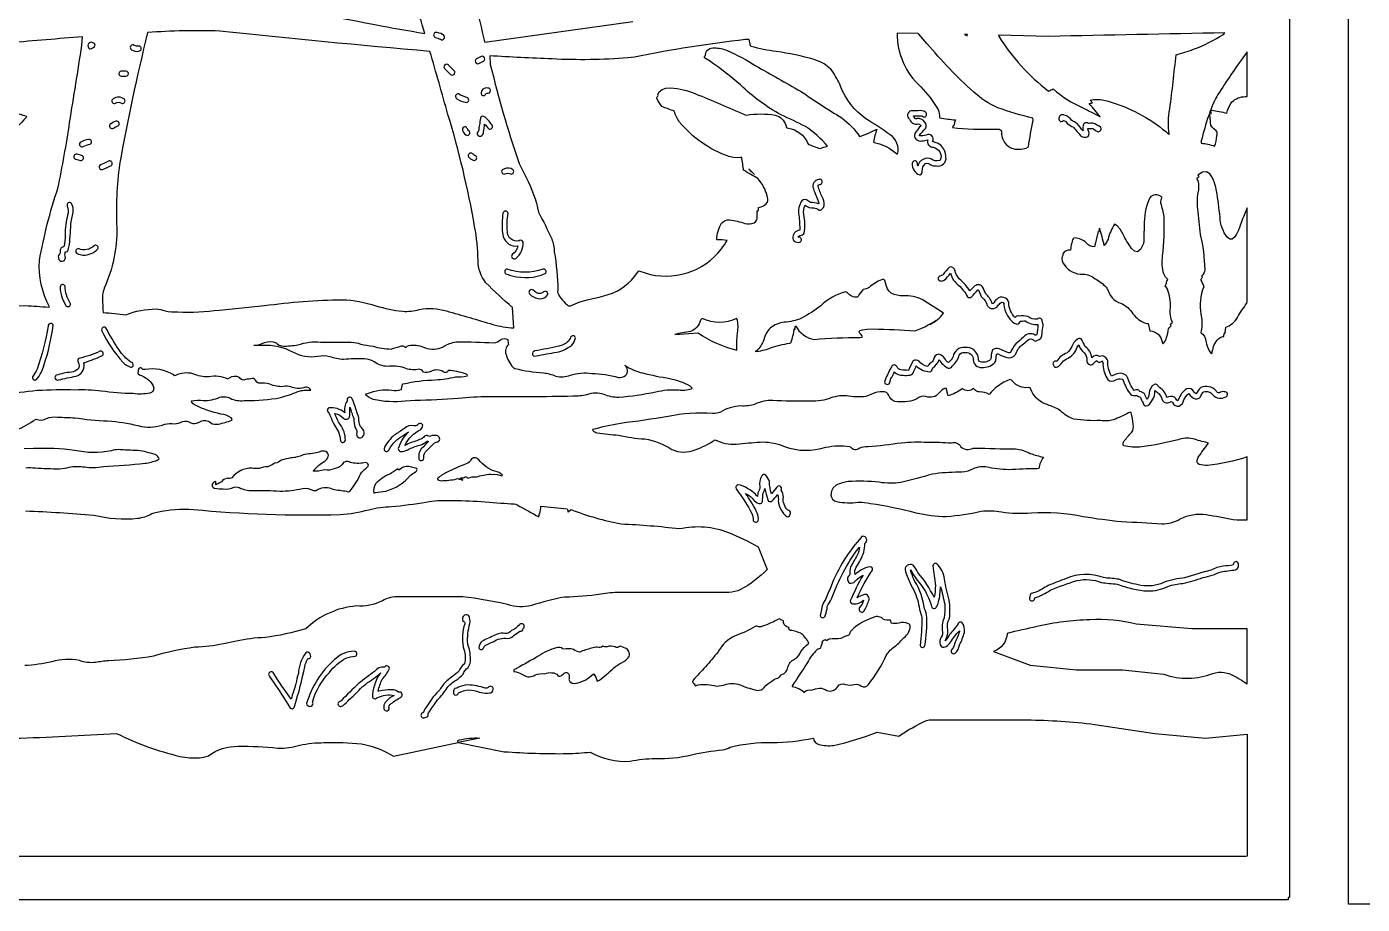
# Model space of a CAD drawing. Extents: x 1.4 to 96.1, y 1 to 80.1.
# Drawn here: x 36.22 to 52.53, y 0.97 to 11.68 of the extents above; entities that cross this region are included whole.
import ezdxf

# ---------------------------------------------------------------- set-up
doc = ezdxf.new("R2010")
doc.units = 0
doc.linetypes.add('0', pattern=[0])
doc.layers.add('1', color=7, linetype='0')

msp = doc.modelspace()

# ---------------------------------------------------------------- linework, layer by layer
at = {"layer": '1'}
for points in [[(51.639099, 39.057007), (51.639099, 1.057022), (51.62521, 1.057022), (51.62521, 1.029236), (21.62521, 1.029236), (21.62521, 39.029236), (21.639097, 39.029236), (21.639097, 39.057007)], [(52.361855, 37.973442), (72.361862, 37.973442), (72.361862, 0.973434), (52.361855, 0.973434)]]:
    msp.add_lwpolyline(points, close=True, dxfattribs=at)
for points in [[(38.276989, 13.54686, -0.138797), (38.227047, 13.306595, 0.022301), (37.947964, 12.678908, 0.000024), (37.790363, 12.02197), (37.817898, 11.998324, -0.003823), (38.636906, 11.985214, -0.026364), (40.46928, 11.709428, 0.005194), (41.079788, 11.602827, 0.001115), (40.840179, 12.424606, -0.040628), (40.446789, 13.188431, -0.042678), (40.349297, 13.543517, -0.00395), (40.036007, 15.012574, -0.018179), (39.706661, 16.091143), (39.701725, 16.125534, 0.018093), (39.65554, 16.759171, -0.083401), (39.446362, 17.090088, 0.034623), (39.323196, 16.879778, 0.044602), (38.634678, 15.137404), (38.615181, 15.057541), (38.516754, 14.611053, -0.120114), (38.263222, 13.736099, -0.030378)], [(41.363476, 10.612461, 0.001528), (41.14315, 11.383642, -0.005208), (38.576351, 11.630889, 0.026432), (37.693672, 11.613053, 0.014683), (37.352188, 10.004211, 0.046881), (37.319019, 9.234665, -0.108082), (37.166225, 8.494766, 0.114574), (37.144939, 8.320435, 0.006605), (37.150917, 8.197403, -0.000824), (37.430809, 8.168976, -0.09192), (37.798172, 8.239365, -0.069062), (37.909321, 8.21701, 0.057379), (38.062763, 8.202682, 0.038665), (38.573429, 8.226089), (39.121086, 8.28009, -0.031098), (40.071587, 8.351395, -0.07846), (40.481747, 8.276703, 0.037136), (40.81012, 8.210449, 0.084064), (41.013416, 8.232025, -0.123272), (41.343727, 8.215365, -0.007053), (41.912666, 8.049149, 0.054634), (42.16642, 8.008621), (42.150665, 8.257216, -0.013057), (41.824402, 8.558716, -0.156272), (41.730892, 8.830917, 0.044461), (41.6889, 9.245667, 0.030202)], [(41.228943, 11.549286, -0.024304), (41.284924, 11.524704, 0.954669), (41.295692, 11.588409, 0.150696), (41.208858, 11.613005, 0.695365), (41.207214, 11.554443)], [(47.212826, 11.480225), (47.114349, 11.59259), (47.104111, 11.601273), (46.847462, 11.606857, 0.211841), (47.137329, 10.951157, -0.063015), (47.348881, 10.674301, -0.123791), (47.367001, 10.575439), (47.370407, 10.570145, 0.020247), (47.562481, 10.547668, -0.001565), (47.54525, 10.506042), (47.548405, 10.506271, -0.071642), (47.522949, 10.453186, 0.039529), (48.043991, 10.435444, -0.004556), (48.098633, 10.433304), (48.122608, 10.411545), (48.12513, 10.370636, 0.428135), (48.344032, 10.189178, 0.05859), (48.424248, 10.200623), (48.451321, 10.216386, -0.01417), (48.511681, 10.543488), (48.507469, 10.567917, -0.029534), (48.078205, 10.695602, -0.089939), (47.781109, 10.888916, -0.033264)], [(47.705559, 11.572723), (47.709438, 11.588074), (47.671856, 11.588898, 0.014469)], [(50.469551, 11.408463, 0.04852), (50.835426, 11.591156), (50.851002, 11.60923, 0.000512), (48.703426, 11.566415), (48.086182, 11.57988), (48.089676, 11.569016, 0.088504), (48.696857, 10.897903, -0.008927), (48.756374, 10.9263, 0.085487), (49.115025, 10.694702, -0.018655), (49.326878, 10.583878, 0.014578), (49.19482, 10.745041, -0.024217), (49.233856, 10.755081, -0.008051), (49.208073, 10.785811, -0.134873), (49.371777, 10.787643), (49.427628, 10.775146, -0.103588), (50.130066, 10.403488), (50.165848, 10.368011), (50.170456, 10.372192, -0.075782), (50.178593, 10.683563, 0.008788), (50.254978, 11.342499, 0.031942)], [(36.055573, 10.639343, -0.033714), (36.210045, 10.592575), (36.215015, 10.579163, -0.192842), (35.601711, 10.257698, 0.032128), (35.508221, 10.240707), (35.57745, 8.251358, -0.008008), (36.200569, 8.279999, -0.013708), (36.484406, 8.26033), (36.4953, 8.263626, -0.138494), (36.374569, 8.829956, -0.038608), (36.599083, 9.710617, 0.014939), (36.742794, 10.515687, 0.001994), (36.892284, 11.457016), (36.899342, 11.560186, 0.003321), (36.012672, 11.48638), (35.993355, 11.479889), (35.994827, 11.402699, -0.112704), (35.85318, 10.67186, -0.032944)], [(36.993153, 11.413971, 0.170498), (37.022606, 11.427136, 0.895642), (37.026833, 11.48938, 0.964972), (36.986858, 11.414613), (36.98999, 11.414134)], [(37.589432, 11.385816, 1.10119), (37.573502, 11.446747, -0.175163), (37.520546, 11.46127, 0.848641), (37.498722, 11.403532, 0.191554)], [(45.141182, 9.396362, 0.006211), (45.141144, 9.435669, 0.018385), (45.155228, 9.439499, 0.0137), (45.154896, 9.476532, 0.196321), (45.265537, 9.544495, 0.152195), (45.261665, 9.618744, 0.119168), (45.148376, 9.830338, 0.010601), (44.973949, 9.931458, -0.002288), (44.951012, 10.089782), (44.937817, 10.088806), (44.899933, 10.08226), (44.851803, 10.086365), (44.795261, 10.100143, -0.134592), (44.191895, 10.519241, -0.091321), (44.127678, 10.653138, -0.002511), (43.974869, 10.709518, -0.031237), (43.913021, 10.811005, -0.086806), (43.929504, 10.846466), (43.926781, 10.851273), (43.943764, 10.888519), (43.97768, 10.918488), (44.024651, 10.934708), (44.08271, 10.938797, -0.075326), (44.386505, 10.866499, -0.003761), (44.994366, 10.609859), (45.007603, 10.606537, -0.072234), (45.360199, 10.606183, -0.254247), (45.489841, 10.48189), (45.492336, 10.468869), (45.493759, 10.455688), (45.516006, 10.446488, -0.259956), (45.759121, 10.259842), (45.767662, 10.247971, 0.02165), (45.907913, 10.197571, -0.008494), (45.997402, 10.226196, 0.076928), (45.728508, 10.465546, 0.015099), (45.432575, 10.607864, -0.063864), (44.935349, 10.973099, 0.026291), (44.557201, 11.266647), (44.496765, 11.30394), (44.495197, 11.308243, -0.086321), (44.511852, 11.344925), (44.508682, 11.346893, -0.396658), (44.616756, 11.426163, -0.108126), (44.772137, 11.392883, -0.043355), (45.123726, 11.205547, -0.002469), (45.669525, 10.896029, 0.003505), (46.171654, 10.570503, -0.088189), (46.390743, 10.34227, 0.029542), (46.600967, 10.433289, 0.036896), (46.560532, 10.275726), (46.569969, 10.270798, -0.129552), (46.80695, 10.16124), (46.840137, 10.136658), (46.854996, 10.12825, 0.309712), (46.764656, 10.365128, 0.016788), (46.46809, 10.559799, -0.150567), (46.158188, 10.957291, 0.040092), (46.05518, 11.144073, 0.140569), (45.885944, 11.264023), (45.834923, 11.283081, 0.040184), (45.372803, 11.379715, -0.029509), (45.065666, 11.443405), (45.05772, 11.450378, 0.036511), (45.040806, 11.52916), (44.995422, 11.526505, 0.022966), (43.639965, 11.312485), (43.561184, 11.302658, -0.031466), (42.634453, 11.290864, -0.007754), (41.87265, 11.329881), (41.880344, 11.224547, 0.022975), (42.224724, 10.038895, 0.040799), (42.318783, 9.844879, -0.067519), (42.469627, 9.418823, -0.014559), (42.630367, 9.09523, -0.07963), (42.661736, 8.937515, -0.039084), (42.70425, 8.467758, 0.150728), (42.704411, 8.430252, 0.09642), (42.832462, 8.278809), (42.859798, 8.277451, -0.058005), (43.095238, 8.358231), (43.208935, 8.384521), (43.26487, 8.398636, 0.166912), (43.641682, 8.6353), (43.693714, 8.704208), (43.770687, 8.679277, 0.314321), (44.702438, 8.971807, 0.055209), (44.771393, 9.076004, 0.020117), (44.650787, 9.08432), (44.645176, 9.08728, -0.11282), (44.704369, 9.284866, -0.246209), (44.800594, 9.327148, -0.064699), (44.989727, 9.281693, 0.158406), (45.103901, 9.289474, 0.272525), (45.139385, 9.362366), (45.140652, 9.379349)], [(41.739819, 11.235947), (41.796154, 11.263733, 1.000478), (41.768509, 11.319778), (41.712166, 11.291977, 1.000205)], [(51.12521, 11.376602), (51.090355, 11.332717, 0.01189), (50.765636, 10.855728, 0.038932), (50.678593, 10.670731), (50.688408, 10.666428, -0.006763), (50.875637, 10.629517, -0.052051), (50.923309, 10.748169, -0.220469), (51.078583, 10.828598), (51.101753, 10.831253), (51.12521, 10.833221)], [(37.373535, 11.142444, 1.010306), (37.374168, 11.079941), (37.429878, 11.07994, 1.01043), (37.429245, 11.142441)], [(41.436874, 11.101715, 0.435143), (41.437904, 11.147476), (41.368187, 11.216216, 0.991242), (41.322796, 11.173248), (41.395641, 11.101471, 0.37599)], [(41.796421, 10.843825, 0.34141), (41.828789, 10.870559, -0.26035), (41.852657, 10.871575, 1.039404), (41.84919, 10.935225, 0.487026), (41.766659, 10.865555, 0.325926)], [(37.303585, 10.750214, -0.332178), (37.374485, 10.749514, 1.06846), (37.396374, 10.809037, 0.348023), (37.26086, 10.791412, 0.722918)], [(41.585159, 10.760501, 0.868142), (41.593784, 10.821777, -0.073488), (41.492702, 10.864059, 0.869711), (41.472248, 10.805496, 0.10856)], [(47.129745, 9.876617, 0.309541), (47.154263, 9.921738, -0.225738), (47.195763, 10.014054, -0.29516), (47.260174, 9.997391, 0.167714), (47.328331, 9.98691, 0.537591), (47.444904, 10.093185, 0.188574), (47.382439, 10.238007), (47.342739, 10.264511, -0.060504), (47.28167, 10.284607, 0.787453), (47.204617, 10.361541, -0.092684), (47.123848, 10.353714), (47.123009, 10.359482, -0.053892), (47.195362, 10.441086, 0.36441), (47.183933, 10.522614, 0.252641), (47.091843, 10.564807, -0.570069), (47.0611, 10.574154, -0.092124), (47.050526, 10.598013, -0.000047), (47.151031, 10.59578, 1.219415), (47.194798, 10.641113, 0.207889), (47.105827, 10.65921, 0.002594), (47.018314, 10.658709, 0.645924), (47.001499, 10.556915, 0.43088), (47.107292, 10.500137, -0.222722), (47.141529, 10.473434, 0.073949), (47.064617, 10.381497, 0.598504), (47.151989, 10.290115, 0.096244), (47.221901, 10.303589, 0.479963), (47.287228, 10.212983, -0.48932), (47.376152, 10.056427), (47.364277, 10.051243, -0.240953), (47.268444, 10.068188, 0.470099), (47.101204, 9.9832, -0.066292), (47.095226, 10.025496, 0.854179), (47.034115, 10.016571, 0.330236), (47.123268, 9.874942, 0.053726)], [(49.180389, 10.425858, -0.038352), (49.179077, 10.442368, -0.056543), (49.237366, 10.441208, -0.03983), (49.293903, 10.403579, 1.049692), (49.307957, 10.475752, -0.13693), (49.284023, 10.487333, 0.194516), (49.18681, 10.504929, 0.572589), (49.122414, 10.478821, 0.169673), (49.119324, 10.412308, -0.022526), (49.049351, 10.501526, 0.033611), (48.976807, 10.541779, 0.222671), (48.889278, 10.602691, 0.552989), (48.828712, 10.579529, 0.997613), (48.87965, 10.539429, -0.238509), (48.926624, 10.50412, 0.103857), (49.002037, 10.459793, 0.025013), (49.089821, 10.35305, 0.306522), (49.180191, 10.345978, 0.354885), (49.18137, 10.420685)], [(50.755085, 10.35228, 0.029797), (50.758808, 10.395294), (50.745132, 10.413269), (50.717739, 10.437592, -0.27767), (50.674122, 10.540436, 0.057766), (50.664726, 10.621597), (50.653507, 10.602142, 0.021982), (50.563671, 10.289764), (50.560108, 10.261612, -0.078372), (50.726032, 10.224991, 0.046152)], [(50.683941, 10.621704, 0.116602), (50.676483, 10.665314), (50.663231, 10.629684, 0.061016)], [(37.278923, 10.446808, -0.067791), (37.335464, 10.474713, 0.851158), (37.307877, 10.529907, 0.107465), (37.235634, 10.490799, 0.851058)], [(41.599194, 10.357728, 0.797946), (41.612335, 10.41861, 0.024146), (41.58902, 10.455887, 0.843944), (41.544781, 10.411026, 0.267245)], [(41.765007, 10.348999, 0.314802), (41.797577, 10.398682, 0.006753), (41.810936, 10.495834, -0.057001), (41.857006, 10.44035, 0.934752), (41.898312, 10.488586, 0.083012), (41.802471, 10.590226, 0.465931), (41.760765, 10.566329, 0.009655), (41.735649, 10.4099, 0.9141)], [(36.908146, 10.221909, -0.066313), (36.995152, 10.251022, 0.807746), (36.975586, 10.308914, 0.111241), (36.870235, 10.269638, 0.797945)], [(36.833836, 10.127137, 1.090197), (36.820011, 10.066162), (36.874386, 10.052777, 0.98747), (36.887455, 10.113892)], [(41.663208, 10.133699, 1.10713), (41.624886, 10.084229, 0.211093), (41.691795, 10.053251, 0.75752), (41.692337, 10.113953, -0.062921)], [(37.143814, 9.942612, 0.031678), (37.25301, 9.990234, 1.014821), (37.209347, 10.037445, -0.00535), (37.114323, 9.996534, 0.831965)], [(42.058937, 9.886795, -0.26126), (42.126045, 9.886658, 0.766792), (42.156864, 9.93895), (42.136559, 9.952834, 0.205598), (42.026279, 9.937149, 0.749504)], [(45.052197, 9.935272), (45.045078, 9.941498), (45.038761, 9.94516, 0.006297), (45.107037, 9.879852, 0.02382)], [(45.636009, 9.116669, -0.240147), (45.693069, 9.143037, 0.255839), (45.714775, 9.16391, 0.101909), (45.708157, 9.392033, -0.154797), (45.72644, 9.5065, 0.212748), (45.829754, 9.473343, -0.170455), (45.894897, 9.445892, 0.283913), (45.925968, 9.452332), (45.94751, 9.475677), (45.956512, 9.504059, 0.147524), (45.932182, 9.606613, -0.038673), (45.884048, 9.739975, -0.466696), (45.909092, 9.760418, 1.088278), (45.892048, 9.820951, 0.49507), (45.826031, 9.709686), (45.83218, 9.686768, -0.032894), (45.893948, 9.527893), (45.890144, 9.523026, 0.039137), (45.789921, 9.539886, -0.022507), (45.741142, 9.57062, 0.402065), (45.674686, 9.542282, 0.169329), (45.645, 9.408997, -0.019877), (45.660828, 9.218811), (45.658466, 9.201402, 0.379162), (45.573444, 9.100128, 0.319113), (45.626915, 9.054504), (45.64785, 9.051557, 1.1551), (45.639671, 9.115677)], [(50.565971, 8.131607, -0.092085), (50.558788, 7.94954, -0.256653), (50.619392, 7.845215, 0.054559), (50.658695, 7.729919), (50.674767, 7.709778), (50.692135, 7.69577, -0.009446), (50.701641, 7.740189), (50.705822, 7.736969, -0.22968), (50.793438, 7.890138, -0.084502), (50.840214, 7.905075), (50.844276, 7.941681), (50.844898, 7.943176), (50.853832, 7.945038), (50.854557, 7.949127), (50.861942, 8.015731, 0.191168), (51.004478, 8.135757, -0.045225), (51.121296, 8.308426), (51.12521, 8.328644), (51.12521, 9.472778, 0.024547), (51.016037, 9.199417), (50.99255, 9.150894), (50.967754, 9.114014), (50.941265, 9.092804), (50.912697, 9.091263), (50.881672, 9.113434, -0.1637), (50.792538, 9.361618, 0.012993), (50.750183, 9.680161, 0.042043), (50.701862, 9.839767), (50.668541, 9.889923), (50.627026, 9.914993), (50.576195, 9.908997), (50.520542, 9.871124, -0.088863), (50.532394, 9.850479, 0.030136), (50.508076, 9.831131), (50.509563, 9.825516), (50.519787, 9.807251, -0.121774), (50.522175, 9.655258, 0.084029), (50.516529, 9.461502, 0.002615), (50.551083, 9.149414, -0.050448), (50.604668, 8.719119, -0.176197), (50.567924, 8.638018, -0.573033), (50.565514, 8.609741), (50.559975, 8.603333), (50.553989, 8.597336, -0.049016), (50.59309, 8.511414, 0.13876), (50.559361, 8.175876), (50.562389, 8.1537)], [(50.188263, 8.055466, -0.082739), (50.210938, 8.07309, -0.134045), (50.186974, 8.253403, 0.112767), (50.149525, 8.481232), (50.136642, 8.500504), (50.121349, 8.514511, -0.083872), (50.140705, 8.556717), (50.136707, 8.559662, -0.097527), (50.154789, 8.598389), (50.124855, 8.627274), (50.104702, 8.666992, -0.097143), (50.090733, 8.885895, 0.03579), (50.108288, 9.368088, 0.035151), (50.069443, 9.531418, -0.164913), (50.085709, 9.603546), (50.055931, 9.62024, 0.4626), (49.925575, 9.5784, 0.103376), (49.865116, 9.258575, -0.006442), (49.858795, 9.03772), (49.82188, 8.966431), (49.785156, 8.938156), (49.748669, 8.944717), (49.712448, 8.977875, -0.046974), (49.605659, 9.154587), (49.570778, 9.211823), (49.536304, 9.254471), (49.502262, 9.274368, 0.068634), (49.424782, 9.09259, -0.077795), (49.376736, 9.013687, 0.035478), (49.319077, 9.224533), (49.306988, 9.176849), (49.304993, 9.182861), (49.2584, 8.999114, -0.236553), (49.15868, 9.046967, 0.163774), (49.021313, 9.10724, 0.378497), (48.988377, 9.068741), (48.985901, 9.054626, 0.127862), (48.96814, 8.981949), (48.965046, 8.956146, 0.348528), (48.874317, 8.911835, -0.178281), (48.862274, 8.877747, 0.225159), (48.888664, 8.783432, 0.278194), (49.1208, 8.665604, -0.151884), (49.266941, 8.607727, -0.074882), (49.401791, 8.506104), (49.410595, 8.492889, 0.044085), (49.473469, 8.37677, 0.132506), (49.582054, 8.308212, -0.146193), (49.728664, 8.180695, 0.13777), (49.883133, 8.065996, 0.039732), (49.91383, 8.060974), (49.935688, 7.971222, -0.36423), (50.085705, 7.836345, -0.01077), (50.093594, 7.813461, 0.197334), (50.138535, 7.891113, 0.075916), (50.162716, 7.998093, -0.142772), (50.19685, 8.031433, -0.009693)], [(36.690483, 8.865265, -0.119658), (36.690117, 8.935592, 0.327382), (36.726192, 8.959457), (36.73489, 8.992981, 0.027873), (36.757416, 9.269577, -0.026409), (36.787052, 9.417053, 0.139021), (36.7668, 9.526016, 0.873525), (36.713223, 9.494934, -0.17948), (36.71809, 9.385559, 0.071502), (36.68858, 9.148788, -0.044173), (36.67136, 8.995589, 0.489719), (36.628986, 8.952652, -0.00463), (36.62426, 8.910628, 0.371485), (36.60537, 8.869431), (36.607471, 8.856415, 0.968304)], [(42.190998, 8.857162, 0.243215), (42.283333, 9.05336, 0.510078), (42.23143, 9.071653, -0.515062), (42.089993, 9.187698, -0.070856), (42.097195, 9.406815, 0.876953), (42.035229, 9.406708, 0.065667), (42.027912, 9.167953), (42.039181, 9.121826, 0.379951), (42.217583, 9.008362, -0.17436), (42.148098, 8.902222, 0.903107)], [(36.90575, 8.897415, 0.221618), (37.087467, 8.973083, 0.77082), (37.040627, 9.011292, -0.311287), (36.852127, 8.975327, 0.874054), (36.835403, 8.915604, 0.098472)], [(42.14695, 8.64508, 0.16988), (42.551765, 8.670974, 0.816086), (42.521126, 8.72403, -0.176), (42.087284, 8.725615, 0.889839), (42.080276, 8.663818, 0.020209)], [(46.764652, 7.361588, -0.12957), (46.78965, 7.412552, 0.01379), (46.814232, 7.470657, 0.234315), (46.920963, 7.429382, 0.022477), (47.007896, 7.430175, 0.307068), (47.052101, 7.481308, 0.028219), (47.08215, 7.546066, 0.186379), (47.24826, 7.472122, 0.357056), (47.279995, 7.513138), (47.284531, 7.518799, 0.165395), (47.360367, 7.621155, 0.13091), (47.471245, 7.516891, 0.355344), (47.519371, 7.542358, 0.17364), (47.606552, 7.677246, -0.331012), (47.670559, 7.707169), (47.687389, 7.707001, -0.444484), (47.777962, 7.619263, 0.422865), (47.88195, 7.525926, 0.218528), (48.040806, 7.584045), (48.054249, 7.606964, 0.035288), (48.057034, 7.663177), (48.065742, 7.693344), (48.072361, 7.693436), (48.08165, 7.690872, 0.071397), (48.209846, 7.641161, 0.357704), (48.305538, 7.712692, -0.139343), (48.391121, 7.812149, 0.014723), (48.460503, 7.871736, -0.333554), (48.517406, 7.852966, 0.317839), (48.554298, 7.855072, 0.387002), (48.618034, 7.939056, -0.021832), (48.632565, 8.036728, 0.139798), (48.618347, 8.088547, 0.758014), (48.560497, 8.114471, -0.205554), (48.444374, 8.146623, 0.125853), (48.33902, 8.152818, 0.401606), (48.292042, 8.133255, -0.18908), (48.212067, 8.318207, 0.58363), (48.069248, 8.360245, 0.103592), (48.022884, 8.306778, -0.604769), (48.005352, 8.315216, 0.140398), (47.931454, 8.422272, 0.014686), (47.891487, 8.510286, 0.462077), (47.786457, 8.509628, 0.046568), (47.735996, 8.459824, 0.085604), (47.606941, 8.60701, -0.122018), (47.554417, 8.713028, 0.171829), (47.516575, 8.751389), (47.501308, 8.752151), (47.487774, 8.74765, 0.064131), (47.410656, 8.659851, -0.202926), (47.36908, 8.641219, 0.798547), (47.381729, 8.581558, 0.217522), (47.424938, 8.590744, 0.051375), (47.502243, 8.674271, 0.182101), (47.601265, 8.527634, -0.084369), (47.707912, 8.386155, 0.424133), (47.755409, 8.388977, -0.00063), (47.835655, 8.470803), (47.841629, 8.471176, -0.026716), (47.876736, 8.391922), (47.884045, 8.381363, -0.148034), (47.950157, 8.283569, 0.580125), (48.077896, 8.276779, -0.019703), (48.118843, 8.319763, -0.634853), (48.151367, 8.293167, 0.21422), (48.279591, 8.065109), (48.314693, 8.054976, 0.415823), (48.349895, 8.090134, -0.018671), (48.411186, 8.092804, 0.178946), (48.566978, 8.051498), (48.569084, 8.046494, 0.002314), (48.555096, 7.926195, -0.512401), (48.533321, 7.921267, 0.389116), (48.393353, 7.895798, 0.006749), (48.299026, 7.812637, 0.066742), (48.23151, 7.707642, -0.342117), (48.208534, 7.705032, -0.04088), (48.094986, 7.752793, 0.251355), (48.013, 7.739197, 0.079007), (47.9939, 7.62916), (47.990204, 7.622046, -0.300451), (47.847042, 7.600479), (47.844891, 7.605209), (47.84285, 7.627075, 0.433601), (47.675194, 7.769529, 0.39802), (47.532379, 7.657181, -0.143969), (47.475159, 7.586656, -0.18006), (47.430973, 7.635742, 0.195068), (47.358543, 7.686799, 0.366315), (47.293995, 7.623993, -0.208251), (47.255501, 7.576889, 0.108557), (47.222012, 7.53743, -0.164343), (47.116165, 7.600173, 0.343502), (47.044434, 7.604523, 0.017707), (46.988308, 7.490128, -0.003221), (46.893398, 7.4944, -0.239678), (46.847408, 7.531952), (46.84119, 7.539108, 0.523261), (46.787151, 7.543671, 0.055076), (46.731659, 7.437073, 0.115126), (46.696194, 7.346695, 0.908212), (46.760811, 7.348557), (46.762917, 7.355026)], [(36.745216, 8.278824, 0.276204), (36.749844, 8.310577, -0.127786), (36.686764, 8.518111, 0.795673), (36.626476, 8.509613, 0.144355), (36.701244, 8.274339, 0.414398)], [(47.226582, 8.043564, 0.007829), (47.325806, 8.100677, -0.017802), (47.253162, 8.051529, 0.105319), (47.416164, 8.187561, -0.007179), (47.161449, 8.349213, 0.144005), (46.922089, 8.398514, -0.124768), (46.777912, 8.432465, -0.126473), (46.732105, 8.486511), (46.713924, 8.530319), (46.700191, 8.587082), (46.68042, 8.601273), (46.658569, 8.59639, 0.07596), (46.50563, 8.502441, -0.096223), (46.435848, 8.476257), (46.428757, 8.472382, 0.018916), (46.367203, 8.388519), (46.360474, 8.384628, -0.277148), (46.24218, 8.43602, 0.068431), (46.218945, 8.449249, 0.116578), (45.915947, 8.279279, -0.03952), (45.680004, 8.126144, -0.08118), (45.470608, 8.077499, 0.11899), (45.301407, 8.009171, 0.127005), (45.219204, 7.861923, -0.129783), (45.129318, 7.727637, -0.036809), (45.114315, 7.720886, 0.078039), (45.29599, 7.762085, -0.030468), (45.53677, 7.823868), (45.553204, 7.830887, 0.043889), (45.59304, 7.99646), (45.597839, 7.986435), (45.598343, 7.986725, 0.019141), (45.60659, 8.034958), (45.608662, 8.034698, 0.231588), (45.837101, 7.867111, -0.025743), (46.392864, 7.89122), (46.419014, 7.893921), (46.427547, 7.900543, 0.067125), (46.388264, 7.949081), (46.385792, 7.962448), (46.396526, 7.974609), (46.425625, 7.984711), (46.478218, 7.991898), (46.559448, 7.9953, -0.011935), (47.066952, 7.973709, 0.048939)], [(42.482639, 8.363845, 0.252943), (42.582245, 8.415131, 0.863958), (42.522675, 8.43962, -0.365516), (42.422375, 8.45076), (42.404785, 8.466934, 0.948233), (42.359234, 8.424255, 0.201924)], [(36.34005, 7.379562, 0.119936), (36.430771, 7.55957, 0.046119), (36.54187, 8.037186, 0.923525), (36.479267, 8.031006, -0.046759), (36.346352, 7.505966, -0.037362), (36.289063, 7.410202, 0.728401)], [(37.518379, 7.547287, 0.472054), (37.491276, 7.591751, -0.105621), (37.346512, 7.74025, -0.024366), (37.185287, 8.009824, 0.799563), (37.135849, 7.974106, 0.073152), (37.392471, 7.588318, 0.084661), (37.486042, 7.527085, 0.327528)], [(44.900681, 7.938324, 0.053761), (44.901211, 8.106277), (44.887356, 8.12477, -0.229944), (44.468845, 8.121155), (44.446007, 8.101852, -0.244097), (44.325325, 7.962387, 0.01871), (44.131958, 7.928055), (44.416851, 7.946716, 0.091391), (44.891239, 7.737442, -0.06047)], [(43.521454, 7.55246, 0.092912), (43.738945, 7.458344, 0.025102), (44.074467, 7.391281, -0.073079), (44.316525, 7.302246), (44.34745, 7.272995), (44.331573, 7.262282, -0.136552), (44.181469, 7.246735, 0.085271), (43.900204, 7.222015, -0.030032), (43.449654, 7.159882, -0.097842), (43.26894, 7.194778, 0.168131), (43.05825, 7.193222, -0.06981), (42.889019, 7.173431, -0.007236), (41.857693, 7.166977, 0.022667), (41.489193, 7.147264, -0.016466), (40.960999, 7.121017), (40.83992, 7.113266, -0.081609), (40.451569, 7.134706, -0.106755), (40.354183, 7.193146), (40.364429, 7.202087), (40.380833, 7.206894, -0.141766), (40.67907, 7.247086, 0.088026), (40.79052, 7.254547), (40.797375, 7.260559), (40.808094, 7.319443), (40.814228, 7.325653, -0.044848), (41.212124, 7.374161, 0.037738), (41.454353, 7.408966, 0.044605), (41.59565, 7.422775), (41.602081, 7.429596), (41.593296, 7.439133), (41.57803, 7.447769, 0.050905), (41.365314, 7.489761, -0.614751), (41.304977, 7.473711, 0.263961), (41.152203, 7.47641, -0.13166), (41.065624, 7.466675, 0.385844), (40.990524, 7.499985, -0.142164), (40.829277, 7.520064, 0.10899), (40.622002, 7.538712, -0.158682), (40.463261, 7.594284, 0.127309), (40.343285, 7.628769, 0.03817), (40.08638, 7.62326, -0.084996), (39.922268, 7.656495, 0.11115), (39.773792, 7.658035, -0.174194), (39.468204, 7.712784, 0.132909), (39.103031, 7.793865, 0.018395), (38.993935, 7.79216, 0.076518), (39.124115, 7.83046, -0.180027), (39.263657, 7.825912, 0.194675), (39.348877, 7.784027, 0.02074), (39.529823, 7.800385, -0.10937), (39.808071, 7.834885, 0.008754), (40.182659, 7.833176, -0.068392), (40.296692, 7.811661, 0.033137), (40.447701, 7.784409, 0.062692), (40.667488, 7.749344, -0.005349), (40.797386, 7.787766, -0.194751), (40.848984, 7.770463, -0.222611), (40.929234, 7.799438, -0.108325), (41.10812, 7.75702, 0.225024), (41.327221, 7.794037, -0.084191), (41.482288, 7.839767, -0.013462), (41.922855, 7.825546, 0.158984), (42.007912, 7.866259, -0.263101), (42.092793, 7.866455, 0.045977), (42.103649, 7.805556, 0.326583), (42.072899, 7.684752, 0.111466), (42.157825, 7.525366, 0.068733), (42.179516, 7.513809, 0.048255), (42.52943, 7.460342, -0.06056), (42.679897, 7.420777, 0.160895), (42.858288, 7.431488, -0.112233), (43.119461, 7.453476, -0.057191), (43.444717, 7.404293, 0.188232), (43.533188, 7.426346, 0.438875)], [(42.438789, 7.66597, -0.021366), (42.694061, 7.710748, 0.108834), (42.874084, 7.798004, 0.144033), (42.921227, 7.885605, 0.771216), (42.861351, 7.893967, -0.221558), (42.759308, 7.798477), (42.717957, 7.783386, -0.013663), (42.424072, 7.727707), (42.413445, 7.722015, 1.031926)], [(50.294785, 7.054703, 0.252602), (50.350418, 7.128906, -0.157086), (50.412781, 7.206177, 0.172208), (50.490498, 7.140761, 0.368547), (50.563698, 7.188217, -0.025365), (50.58942, 7.227479, -0.348207), (50.703922, 7.189835, 0.37005), (50.864681, 7.168688, 0.916339), (50.843964, 7.228378, 0.235934), (50.785397, 7.213623, -0.304612), (50.743217, 7.242065, 0.309914), (50.559177, 7.2827, 0.085392), (50.499271, 7.203186, -0.105054), (50.456127, 7.251846, 0.404041), (50.366745, 7.251114, 0.14963), (50.276527, 7.115982, -0.008691), (50.237423, 7.162032, 0.256423), (50.141884, 7.156845, 0.203742), (50.052605, 7.279297, -0.054529), (50.026108, 7.313156, 0.300411), (49.991302, 7.317001), (49.963505, 7.30014, 0.185234), (49.923496, 7.183823, -0.136262), (49.900627, 7.138443, -0.063163), (49.87394, 7.197388, 0.194127), (49.812099, 7.233367, 0.434224), (49.745369, 7.243912), (49.73735, 7.24968, -0.078505), (49.663872, 7.402938, 0.365055), (49.538101, 7.447327, 0.057264), (49.46661, 7.42038, -0.128651), (49.421028, 7.606567, 0.460307), (49.320129, 7.660797, 0.40939), (49.230923, 7.644958), (49.224854, 7.641663, 0.234416), (49.147217, 7.777817), (49.141006, 7.785965, 0.072069), (49.094765, 7.873093, 0.377951), (49.047649, 7.867828, 0.159694), (48.983612, 7.780136, -0.07971), (48.923569, 7.702225, 0.165494), (48.797974, 7.602554), (48.794197, 7.601241, 0.715311), (48.756752, 7.551666, 0.518547), (48.808979, 7.534149, 0.153945), (48.858444, 7.580765), (48.867847, 7.591268, -0.139922), (48.936779, 7.637594, 0.176587), (49.049194, 7.772068, -0.003443), (49.066067, 7.800293, 0.160899), (49.13356, 7.704437, -0.202344), (49.164371, 7.615433), (49.167427, 7.59787, 0.708575), (49.253136, 7.58078, -0.034643), (49.285805, 7.608521, 0.580687), (49.349792, 7.604858, -0.246725), (49.362263, 7.555023, 0.134249), (49.420593, 7.377913, 0.388915), (49.517796, 7.375015, -0.195022), (49.598938, 7.384155), (49.605549, 7.377518), (49.611172, 7.368195, 0.101963), (49.700233, 7.19838, 0.261633), (49.771042, 7.184799, 0.074177), (49.820835, 7.164291, 0.067255), (49.852383, 7.093506, 0.436406), (49.88628, 7.055801), (49.910652, 7.062758, 0.24047), (49.995274, 7.233331, -0.028017), (49.999737, 7.244034, 0.07368), (50.050465, 7.204163, -0.071348), (50.089298, 7.123107, 0.437381), (50.192368, 7.109543, -0.385056), (50.210346, 7.097977, 0.337545)], [(36.606647, 7.37404, -0.013363), (36.821743, 7.417817, 0.367206), (36.918419, 7.563176), (36.915916, 7.574219), (36.924862, 7.585953, 0.032476), (37.143784, 7.671616, 0.813043), (37.111908, 7.723877, -0.057502), (36.859859, 7.63666, 0.465944), (36.845982, 7.589355, -0.258531), (36.846363, 7.504532, -0.146191), (36.763783, 7.468613, 0.047499), (36.579334, 7.430403, 0.955014)], [(51.120495, 5.664917), (51.12521, 5.667572), (51.12521, 6.43306, -0.053339), (50.639076, 6.329558, -0.065214), (50.536068, 6.342773, -0.389573), (50.515297, 6.404083), (50.526474, 6.428908, -0.016933), (50.651287, 6.600341), (50.640896, 6.606964, -0.020201), (50.45813, 6.655518, 0.1464), (50.279312, 6.641449, -0.024662), (49.838734, 6.555223, -0.076521), (49.611816, 6.569107, -0.292357), (49.621326, 6.628357, -0.019039), (49.715229, 6.735367, 0.208787), (49.732208, 6.827835, 0.034158), (49.707287, 6.973129), (49.701717, 6.981506), (49.674767, 6.970535, -0.026894), (49.490974, 6.88652, -0.103899), (49.333401, 6.877014, -0.04679), (49.00761, 6.895523, -0.10595), (48.847454, 6.992661, 0.101007), (48.706371, 7.061935), (48.680122, 7.071824, -0.24668), (48.474686, 7.277527), (48.448841, 7.279757, -0.255744), (48.261875, 7.353241), (48.245216, 7.371017), (48.225212, 7.379181, 0.123657), (47.970734, 7.195436, 0.160757), (47.856468, 7.226624, -0.203345), (47.789963, 7.260162), (47.77964, 7.268127, -0.417008), (47.64645, 7.268539, -0.084353), (47.472084, 7.177048), (47.447826, 7.271163, 0.206325), (47.381622, 7.234985), (47.362255, 7.214676, -0.349039), (47.200665, 7.171616, 0.224919), (47.088432, 7.142044), (47.071552, 7.132936, -0.12439), (46.821674, 7.111099, -0.244039), (46.747749, 7.184982, 0.313367), (46.67247, 7.228683, 0.124923), (46.548607, 7.203659, 0.015296), (46.465527, 7.17157, -0.077582), (46.229122, 7.178434, 0.125295), (46.013519, 7.142807, -0.089263), (45.762756, 7.114029, -0.025697), (45.330544, 7.122742, 0.115395), (45.11573, 7.077652, -0.098985), (44.94183, 7.055679, 0.12648), (44.690296, 6.981171, -0.129783), (44.593315, 6.963684, 0.07266), (44.053513, 6.925857, -0.006564), (43.46994, 6.842072, 0.023578), (43.128101, 6.766907), (43.131306, 6.755249, 0.167997), (43.185871, 6.729279, 0.019467), (43.446922, 6.69899, 0.038776), (43.767376, 6.652817, -0.104865), (44.09845, 6.526047, 0.222533), (44.38142, 6.521637, 0.0683), (44.625526, 6.642685, 0.141234), (44.883461, 6.59079), (44.925011, 6.592743, -0.018204), (45.212543, 6.616776, -0.094291), (45.473454, 6.559554, 0.16542), (45.977547, 6.551544, -0.095455), (46.267841, 6.559357), (46.281956, 6.55333, 0.417967), (46.386791, 6.541276, -0.134801), (46.49435, 6.559448, 0.013083), (46.901493, 6.60704, -0.042356), (47.219009, 6.612762, -0.027275), (47.513847, 6.603929, -0.389128), (47.626152, 6.557755, 0.306661), (47.775539, 6.538864), (47.795937, 6.541977, 0.004995), (48.293884, 6.530914, -0.087203), (48.473888, 6.477219, 0.050975), (48.63496, 6.432053, 0.121075), (48.580555, 6.29216), (48.553265, 6.289032, 0.011071), (48.21423, 6.277649, -0.058491), (47.932743, 6.312729, 0.157487), (47.748272, 6.274307, -0.111672), (47.601387, 6.246674, 0.036274), (47.278667, 6.222779, -0.009423), (46.895142, 6.121658, -0.082012), (46.630577, 6.124237, 0.040872), (46.250885, 6.131973, 0.085202), (46.104656, 6.088287), (46.067455, 6.0569), (46.045345, 6.015564), (46.040382, 5.971634, 0.341759), (46.111115, 5.887726, 0.080579), (46.374847, 5.880966, -0.051948), (46.521496, 5.866516, -0.029638), (47.078625, 5.751556, 0.048265), (47.449459, 5.706161, 0.03497), (47.87495, 5.769745, -0.092606), (48.122429, 5.761597, 0.059225), (48.488525, 5.752335, -0.066789), (49.122612, 5.705947, 0.014735), (49.592728, 5.6447, -0.009093), (50.0793, 5.615463, 0.131663), (50.307148, 5.676164, -0.162064), (50.623684, 5.728959, -0.006601), (50.954193, 5.67157, 0.039271)], [(40.025349, 6.862015, -0.025015), (39.981033, 6.964645, -0.16291), (40.091606, 6.901073, 0.43843), (40.161873, 6.917404, 0.018581), (40.166187, 7.042023, 0.021609), (40.211594, 6.903793, 0.071301), (40.230434, 6.789993, -0.249752), (40.246342, 6.7117, 0.829485), (40.330048, 6.693589, 0.330608), (40.323174, 6.771511, 0.082131), (40.290695, 6.810242, -0.099293), (40.273941, 6.910461, 0.014355), (40.198032, 7.132355), (40.188133, 7.150207, 0.852313), (40.132282, 7.12204), (40.130928, 7.114746, 0.204327), (40.103397, 6.972093, 0.207062), (39.907307, 7.032594, 0.563664), (39.901527, 6.978256, -0.09578), (39.93478, 6.908676, 0.045683), (40.025837, 6.738495, -0.10424), (40.049782, 6.629868, 0.79029), (40.110012, 6.638229, 0.163415), (40.046368, 6.828247)], [(41.040543, 6.387955, 0.473039), (41.066792, 6.431412, -0.213831), (41.101089, 6.509247, 0.003099), (41.19965, 6.603973, -0.123155), (41.243565, 6.6192, 0.698339), (41.22718, 6.693358, 0.182892), (41.151894, 6.685883, -0.251382), (41.108398, 6.695234, 0.334135), (41.068169, 6.675049), (41.04929, 6.659729, -0.053032), (40.912872, 6.609467, 0.011631), (40.838161, 6.573654, -0.175788), (41.030376, 6.768311, 0.225592), (41.055378, 6.819199, 0.663631), (40.993767, 6.823929, -0.317328), (40.94717, 6.814424, 0.22993), (40.830563, 6.781448, -0.031308), (40.70525, 6.69812, 0.086714), (40.588356, 6.551849), (40.583416, 6.53566, 0.95674), (40.644287, 6.52179, -0.155197), (40.81171, 6.691467, 0.01786), (40.879856, 6.739334, 0.122498), (40.755398, 6.534302, 0.49308), (40.806526, 6.501603, 0.135647), (40.890709, 6.530609, -0.046858), (41.034275, 6.582169, 0.079614), (41.108189, 6.625687, 0.051794), (41.125282, 6.622849), (41.124313, 6.620453, -0.006347), (41.036739, 6.530883, 0.218096), (41.009037, 6.404495, 0.313519)], [(38.61964, 6.04245, 0.149673), (38.752991, 6.065369, -0.222756), (38.833065, 6.049088, 0.112627), (38.99371, 6.023666, -0.021443), (39.309658, 6.01683, 0.060875), (39.584919, 6.049119, -0.145314), (39.722134, 6.023956, 0.22623), (39.779129, 6.038543, -0.235407), (39.958584, 6.038925, 0.018015), (40.123833, 6.017152, 0.484911), (40.167221, 6.018005, 0.068727), (40.295696, 6.224911, -0.114706), (40.364933, 6.29643, 0.022227), (40.39053, 6.322495), (40.394482, 6.337891, 0.381163), (40.340591, 6.361145, -0.089895), (40.168472, 6.36438, 0.468694), (40.071613, 6.341537, -0.16139), (39.97142, 6.287004, -0.154859), (39.858303, 6.277084, 0.025147), (39.780201, 6.258484, 0.079402), (39.728687, 6.260468), (39.730648, 6.25882, -0.046558), (39.715561, 6.263489, -0.074591), (39.857971, 6.383331), (39.871498, 6.394974), (39.883873, 6.407854, 0.779568), (39.836231, 6.503296, 0.121401), (39.775043, 6.48625, 0.00236), (39.59457, 6.459213, -0.095984), (39.444756, 6.420715, 0.029088), (39.32943, 6.39389, -0.148036), (39.250057, 6.358307, -0.052261), (39.163883, 6.314377, 0.08315), (39.058041, 6.291504, -0.064914), (38.967083, 6.296677, 0.235829), (38.724064, 6.178208, -0.177516), (38.665825, 6.172806, 0.164617), (38.595936, 6.130478, -0.149054), (38.536648, 6.102844), (38.53331, 6.087234, -0.187452), (38.528557, 6.135178, 0.391387), (38.48185, 6.07933, 0.268176), (38.515175, 6.050186, 0.042211)], [(41.532356, 6.181671, 0.380251), (41.571873, 6.190689, -0.318121), (41.595272, 6.185379), (41.606159, 6.175399, -0.110116), (41.716759, 6.191833), (41.730606, 6.193528, -0.109066), (41.907421, 6.220383, -0.134314), (42.020462, 6.200989), (42.031067, 6.211455, 0.167609), (41.937317, 6.257568, -0.147396), (41.739746, 6.39711), (41.724304, 6.409683, 0.502101), (41.636784, 6.387131, -0.188984), (41.564243, 6.342124, 0.001416), (41.353119, 6.248383, 0.038521), (41.237873, 6.173996), (41.234573, 6.168106), (41.236359, 6.161682, 0.250028), (41.301968, 6.144547, 0.053212), (41.492435, 6.169968, 0.031557), (41.546532, 6.147812, 0.23944), (41.508911, 6.170563), (41.533394, 6.170563)], [(40.79393, 6.295563), (40.7728, 6.274734, -0.282624), (40.751678, 6.286163, 0.033692), (40.65176, 6.223526, 0.112248), (40.479961, 6.104309, 0.219508), (40.459087, 5.990875), (40.47628, 5.998413, -0.025413), (40.60479, 6.016724, 0.155499), (40.900818, 6.204773, -0.085812), (40.968266, 6.249619, 0.158554), (40.987598, 6.278442), (40.98138, 6.292007, 0.076904), (40.851086, 6.3172, 0.108482)], [(44.998863, 5.986984, -0.119006), (45.106224, 5.897552, 0.200565), (45.180702, 5.86412, 0.330661), (45.205074, 5.89618, -0.00331), (45.210293, 5.981461, 0.074905), (45.234463, 6.048889, 0.009088), (45.268719, 5.906174, 0.48682), (45.322063, 5.899155, 0.081784), (45.386395, 5.970428), (45.390423, 5.972366, -0.10601), (45.396996, 5.895828, 0.202995), (45.500774, 5.704696, 0.387822), (45.538704, 5.723038), (45.5462, 5.744401, 0.519898), (45.513172, 5.783417, -0.234085), (45.459217, 5.941879, 0.144385), (45.43362, 6.026672), (45.433479, 6.032012, 0.959647), (45.377552, 6.064316, -0.021849), (45.31432, 5.981567, -0.069279), (45.288815, 6.132156, 0.090179), (45.242271, 6.215027, 0.430713), (45.196304, 6.201019, 0.180882), (45.171108, 6.072021, -0.167676), (45.15221, 6.004944, 0.089079), (45.144665, 5.948502, 0.109363), (45.02338, 6.045258, 0.123105), (44.903557, 6.093114, 0.505179), (44.881294, 6.043518, -0.039767), (45.075935, 5.741211, -0.098651), (45.092033, 5.658768, 0.697437), (45.150658, 5.657562), (45.154217, 5.680649), (45.147366, 5.725891), (45.129124, 5.77536, 0.035673)], [(45.995827, 4.608917, -0.016843), (46.048347, 4.700867, -0.074059), (46.37566, 5.317276), (46.389713, 5.332367, -0.128119), (46.360668, 5.236221, -0.007546), (46.280945, 5.091125, 0.122124), (46.271461, 4.995056), (46.264454, 4.986786, 0.518176), (46.270187, 4.893325, 0.26385), (46.333809, 4.914078, -0.059781), (46.43219, 4.991791, 0.025017), (46.276466, 4.677078, 0.481138), (46.317841, 4.640289, 0.201462), (46.439217, 4.685089, -0.134236), (46.389984, 4.597352, 0.624714), (46.427013, 4.538013, 0.253983), (46.4478, 4.560944, 0.081661), (46.505238, 4.690842, 0.20191), (46.487659, 4.747483, 0.268299), (46.436375, 4.749283, 0.093737), (46.360352, 4.711884, -0.055568), (46.548717, 5.051392, 0.514046), (46.517799, 5.091919, 0.141742), (46.413994, 5.053711, 0.061864), (46.334465, 4.99884, -0.185509), (46.349777, 5.088867, 0.052085), (46.441898, 5.269608, 0.05536), (46.454239, 5.377029, 0.780108), (46.428566, 5.465887, 0.085769), (46.419544, 5.460129, 0.094553), (46.041946, 4.857621, -0.008842), (45.972343, 4.69153, 0.10738), (45.930424, 4.600082), (45.923843, 4.569613, -0.009143), (45.908173, 4.495743, 0.838091), (45.971573, 4.499359, 0.061421)], [(47.558628, 4.0383, 0.146627), (47.611664, 4.13797, 0.041472), (47.671379, 4.291397, 0.212318), (47.64135, 4.409485, 0.451502), (47.59549, 4.399231, -0.025381), (47.485985, 4.260651, -0.047403), (47.434395, 4.189026, 0.196835), (47.463211, 4.346664, -0.158364), (47.484909, 4.454483), (47.487663, 4.465988, 0.064008), (47.484875, 4.685791, -0.043496), (47.428669, 4.944733, 0.146457), (47.33149, 5.13167, 0.572623), (47.286346, 5.10216, 0.001027), (47.315338, 4.86467, -0.06802), (47.29977, 4.720596, 0.06675), (47.102791, 5.022278, 0.076656), (47.043968, 5.110658, 0.739193), (46.950165, 5.036407, 0.058757), (47.052078, 4.808548, -0.081881), (47.120739, 4.571365, -0.040021), (47.150661, 4.467468, -0.027756), (47.128815, 4.132813, 0.758556), (47.188904, 4.129349, 0.045119), (47.211952, 4.478363, 0.076006), (47.183384, 4.577988, 0.103595), (47.065487, 4.91452, -0.044826), (47.010395, 5.056641), (47.014297, 5.052109, 0.061606), (47.12991, 4.885498, -0.05492), (47.245815, 4.686752), (47.262508, 4.630142), (47.266491, 4.608415, 0.705553), (47.329765, 4.603836, 0.135944), (47.354198, 4.664139, 0.058276), (47.378277, 4.848465, -0.020912), (47.429737, 4.63504, -0.039336), (47.42382, 4.46814, 0.170077), (47.404541, 4.295929, -0.157348), (47.376835, 4.216721, 0.292489), (47.39016, 4.116882, 0.289718), (47.447456, 4.121215, 0.157741), (47.498894, 4.171387, -0.039181), (47.608429, 4.310806), (47.609097, 4.302719, -0.04008), (47.550667, 4.153198, -0.151644), (47.512646, 4.07901, 0.827124)], [(48.528671, 4.711487), (48.529003, 4.712845, 0.071639), (48.718563, 4.805923, -0.027927), (49.045731, 4.924377, -0.146479), (49.343636, 4.902466, 0.027158), (49.534679, 4.881073), (49.548092, 4.877655, 0.082072), (49.907104, 4.797104, 0.107445), (50.155098, 4.851227, -0.084013), (50.337807, 4.889221, 0.031823), (50.583759, 4.960342, 0.051217), (50.804474, 5.032645, 0.000665), (50.981709, 5.05504, 0.497281), (51.006462, 5.148917, 0.697125), (50.954941, 5.114334, -0.041086), (50.830902, 5.101486, 0.072105), (50.680405, 5.051651, 0.01365), (50.35939, 4.956696), (50.334778, 4.951996, 0.088082), (50.068748, 4.886247, -0.1521), (49.790752, 4.87291, -0.046409), (49.558189, 4.939636, 0.029239), (49.388573, 4.956497), (49.367371, 4.960954, 0.18761), (48.912601, 4.949327, 0.008725), (48.693935, 4.863678, -0.024664), (48.543056, 4.781982, 0.005739), (48.486618, 4.767075, 0.20832), (48.472378, 4.744461), (48.465141, 4.714828, 1.169559)], [(41.07391, 3.250107), (41.0951, 3.255142, 0.351994), (41.121525, 3.295944), (41.126961, 3.308928, -0.004588), (41.235844, 3.469376, 0.065702), (41.354721, 3.616531, -0.100074), (41.463951, 3.709473, 0.046474), (41.54702, 3.781387, -0.118564), (41.609043, 3.864182, 0.209518), (41.6371, 3.964233, 0.086996), (41.604115, 4.153091, -0.087775), (41.631058, 4.401413, 0.168385), (41.616856, 4.493503, 1.151585), (41.566429, 4.416), (41.569199, 4.409836), (41.567287, 4.396317, 0.119382), (41.54903, 4.113144, -0.168965), (41.563248, 3.906677, 0.139157), (41.496479, 3.818161, -0.016108), (41.348434, 3.700485, 0.074079), (41.262733, 3.590576, 0.070398), (41.11692, 3.406662, 0.093312), (41.060658, 3.3112, 1.07827)], [(45.545467, 4.316528), (45.530109, 4.323013, 0.426495), (45.503147, 4.359239, -0.326494), (45.460182, 4.432861), (45.454826, 4.438263, -0.080317), (45.406891, 4.458099, -0.061714), (45.203411, 4.367935, -0.310484), (45.138931, 4.367324, 0.208966), (45.116432, 4.36171, -0.041951), (44.869438, 4.249634, 0.16593), (44.662971, 4.053298, 0.008971), (44.50935, 3.870895, 0.016209), (44.357151, 3.708511), (44.35107, 3.682999, -0.131296), (44.384064, 3.638168), (44.394398, 3.644836), (44.417355, 3.651688, -0.096779), (44.642136, 3.635498, 0.085432), (44.762341, 3.659445, -0.163539), (44.953106, 3.642258, 0.037395), (45.140915, 3.583053, 0.237118), (45.22348, 3.62085, -0.110341), (45.32053, 3.695084, -0.235546), (45.391548, 3.732925, 0.152495), (45.424664, 3.769623), (45.431377, 3.774673), (45.439808, 3.779282, 0.312207), (45.513752, 3.865341, -0.238187), (45.596226, 3.963806, 0.191389), (45.674564, 4.058716, -0.091596), (45.761272, 4.150409, 0.023379), (45.771336, 4.163528, 0.074866), (45.682499, 4.272446, 0.111934)], [(45.930824, 4.178467, 0.105864), (45.937843, 4.169601, 0.055262), (45.914272, 4.104919, -0.273659), (45.876595, 4.086853), (45.871868, 4.084656, 0.080302), (45.754749, 3.923249, 0.00348), (45.568253, 3.639313), (45.568691, 3.629852, -0.114898), (45.703815, 3.572345, 0.71643), (45.714794, 3.562958, -0.261152), (45.804237, 3.588364, -0.036844), (45.899422, 3.612839, -0.127499), (45.991261, 3.582428, 0.389125), (46.123196, 3.632659, -0.340327), (46.217937, 3.656234, 0.144076), (46.32859, 3.657196, -0.230375), (46.412506, 3.634506, 0.377306), (46.497643, 3.654114, 0.055251), (46.716282, 4.011688, -0.118769), (46.825764, 4.123138, 0.049102), (46.933002, 4.229874, 0.258929), (47.008141, 4.372498, 0.291182), (46.980129, 4.399551, 0.220265), (46.86935, 4.405136, -0.125224), (46.776375, 4.404419), (46.76992, 4.435349), (46.765282, 4.43898, -0.090578), (46.679699, 4.452469, 0.331234), (46.559235, 4.474289, 0.115511), (46.290409, 4.316391, 0.108663), (46.260578, 4.257202, 0.078421), (46.15976, 4.215332, -0.008282), (46.0271, 4.21109, 0.138861), (45.992729, 4.192183, -0.387358), (45.971489, 4.201202, 0.134996)], [(51.077736, 3.694199), (51.104271, 3.678024), (51.12521, 3.665939), (51.125206, 4.333603), (51.123695, 4.335648), (50.446606, 4.335648), (49.769859, 4.39119, 0.078467), (49.203617, 4.445145, 0.052066), (48.557766, 4.362442, 0.010178), (48.192223, 4.279434, -0.30852), (48.027813, 4.059433), (48.026527, 4.056641), (48.473976, 3.891205), (49.037926, 3.835648), (49.599533, 3.835648), (49.602325, 3.83548), (50.107586, 3.780136, 0.18113), (50.704029, 3.791504, -0.216141), (50.976292, 3.754257, -0.015046)], [(41.914413, 4.178192, -0.184562), (42.090504, 4.217194, 0.221138), (42.169922, 4.25972, 0.016879), (42.242516, 4.304886, 0.466097), (42.279934, 4.337891, 1.287281), (42.235104, 4.382431, -0.094666), (42.141041, 4.31543, -0.026313), (42.09972, 4.28093, -0.030244), (42.014439, 4.28183, 0.106021), (41.937408, 4.256119, 0.033462), (41.78133, 4.182846, 0.226498), (41.738445, 4.10524, 0.807938), (41.800255, 4.109238), (41.806065, 4.120789), (41.816734, 4.130857, -0.005635)], [(43.483311, 3.919617, 0.120506), (43.574261, 3.997452, 0.415771), (43.52729, 4.100204), (43.508373, 4.108398), (43.469841, 4.12236), (43.457199, 4.118406, -0.311496), (43.405701, 4.113753, 0.196742), (43.307133, 4.116119, -0.131958), (43.254528, 4.124009, -0.274266), (43.185711, 4.109528, 0.113419), (43.117794, 4.098404, 0.029351), (42.971714, 4.052124, -0.141876), (42.896603, 4.083969, 0.114664), (42.777805, 4.088272, -0.26906), (42.752003, 4.104126, 0.165473), (42.660988, 4.097214, 0.063373), (42.440224, 3.98584, -0.003767), (42.16732, 3.834183, 0.084545), (42.169903, 3.810043), (42.170753, 3.813721, -0.127221), (42.263798, 3.781204), (42.288273, 3.768751, 0.293217), (42.427101, 3.772278, -0.134106), (42.545902, 3.785767, -0.184102), (42.633488, 3.797959, -0.277739), (42.705429, 3.76611, 0.449864), (42.755413, 3.769135), (42.774635, 3.78633, -0.583593), (42.844261, 3.773623, 0.000464), (42.841152, 3.716125), (42.852043, 3.690643), (42.87899, 3.670959), (42.915901, 3.667419, 0.14829), (43.140255, 3.78627, -0.126432), (43.185902, 3.695999), (43.211922, 3.708374, 0.03068), (43.387947, 3.858826, -0.055036)], [(39.466244, 3.360809, 0.379998), (39.491299, 3.399017, 0.032283), (39.613285, 3.873333, -0.076688), (39.65374, 3.971176, 0.543823), (39.685844, 4.012604), (39.678543, 4.031784, 0.556456), (39.626411, 4.041931, 0.143454), (39.535851, 3.790833, 0.027634), (39.506222, 3.663971, -0.003579), (39.447548, 3.477402, -0.015428), (39.229401, 3.800356, 1.05205), (39.183804, 3.754883), (39.199593, 3.727661, -0.016443), (39.437584, 3.368057, 0.229548)], [(39.706799, 3.440903, -0.115702), (39.914967, 3.803375, -0.09898), (40.11496, 3.976395, -0.103922), (40.231213, 4.000852, 0.817346), (40.220451, 4.061326, 0.20145), (39.979324, 3.95929, 0.145268), (39.636932, 3.423599, 0.933705), (39.715073, 3.425585, 0.142227)], [(40.624943, 3.33409, 0.433725), (40.642715, 3.38002), (40.645493, 3.396042), (40.655491, 3.411285, -0.057499), (40.775707, 3.491959), (40.78635, 3.500565, 0.921188), (40.75988, 3.5616, 0.22628), (40.672184, 3.5905, 0.067037), (40.522388, 3.573288), (40.512142, 3.57576, -0.06637), (40.561115, 3.719055, 0.0548), (40.646622, 3.843307, 0.842584), (40.587322, 3.868775, 0.249394), (40.466721, 3.815689, 0.004595), (40.269836, 3.667088, 0.00031), (40.057148, 3.458065), (40.044144, 3.449173, 1.088558), (40.062305, 3.389862), (40.077629, 3.396637, 0.051682), (40.15905, 3.475616, 0.058972), (40.276764, 3.587265, -0.0596), (40.451653, 3.724869, 0.026289), (40.541752, 3.797272, 0.129651), (40.46484, 3.643723, 0.086036), (40.441959, 3.502045, 0.598636), (40.500439, 3.49588, -0.157109), (40.7075, 3.522461, 0.109334), (40.595993, 3.435898), (40.581852, 3.402954), (40.581772, 3.364349, 0.517829)], [(41.490372, 3.553406, -0.238155), (41.745792, 3.56364, 0.080657), (41.844929, 3.548859), (41.871658, 3.556106, 0.479835), (41.912895, 3.58194), (41.915085, 3.598907, 0.793439), (41.85384, 3.617325), (41.837967, 3.611145), (41.819145, 3.610443, 0.065509), (41.606033, 3.650951, 0.113341), (41.483707, 3.617828), (41.465664, 3.611298), (41.447197, 3.606094, 0.420107), (41.44297, 3.531219, 0.53884)]]:
    msp.add_lwpolyline(points, format="xyb", close=True, dxfattribs=at)
for points in [[(41.531719, 12.836666, 0.019498), (41.806667, 11.519548), (41.814964, 11.496155), (43.620071, 11.745953, 0.002543)], [(36.092876, 6.761337, 0.058032), (36.325352, 6.892136), (36.333656, 6.893433, 0.21852), (36.46109, 6.901871, -0.129984), (36.595379, 6.919632, 0.00549), (36.806427, 6.911515), (36.85183, 6.906845, 0.037394), (37.257011, 6.870728, -0.034994), (37.618805, 6.805435, 0.142584), (37.907055, 6.833389, -0.096611), (38.019547, 6.837906, 0.13321), (38.120838, 6.865234, -0.261719), (38.222439, 6.849839, 0.267949), (38.315594, 6.854385), (38.341263, 6.86621, -0.319067), (38.465771, 6.849762, 0.196278), (38.560852, 6.83522, 0.048364), (38.721729, 6.881393), (38.727024, 6.893723), (38.714237, 6.909775, 0.131651), (38.590927, 6.956802, -0.073202), (38.277, 7.066513), (38.253189, 7.083328), (38.236607, 7.10051), (38.231712, 7.116562, -0.082258), (38.374847, 7.121857, 0.11105), (38.575619, 7.162308, -0.207209), (38.721794, 7.140076, 0.118985), (38.895786, 7.12262, 0.04962), (39.318443, 7.157242, 0.037459), (39.530609, 7.232422, -0.102678), (39.688873, 7.247208, 0.431054), (39.598969, 7.276154, -0.172717), (39.445538, 7.289822, 0.110991), (39.350498, 7.292055, -0.138278), (39.189072, 7.321182, 0.074782), (39.054676, 7.334427, -0.255861), (39.013763, 7.37001, 0.386474), (38.954853, 7.385529, 0.075356), (38.871613, 7.370621, -0.244945), (38.816666, 7.40233, 0.265307), (38.690693, 7.3966, 0.063331), (38.678692, 7.381607, 0.150252), (38.441341, 7.41153, -0.120688), (38.247974, 7.448975, 0.173182), (38.036972, 7.427414), (38.024921, 7.42514), (38.016338, 7.433395, 0.181788), (37.663605, 7.499893, -0.003097), (37.636852, 7.499268), (37.625385, 7.510697, 0.645849), (37.584923, 7.506042, 0.148866), (37.579388, 7.445541), (37.594986, 7.436874, -0.17845), (37.758362, 7.309814), (37.767204, 7.284562, -0.443602), (37.720284, 7.210907, -0.079845), (37.519817, 7.205612, -0.034582), (37.128731, 7.236877, 0.039507), (36.811459, 7.249573, 0.017718), (36.347267, 7.243027, 0.020719), (35.922333, 7.184509)], [(36.207932, 6.301971, -0.060939), (36.321098, 6.298462, 0.009299), (36.620617, 6.28862, 0.06095), (36.735264, 6.308671, -0.090083), (36.925148, 6.310454, 0.070786), (37.154514, 6.315948, 0.008949), (37.664337, 6.355484, 0.050293), (37.813229, 6.394135), (37.836449, 6.409836, 0.264469), (37.785339, 6.461014, 0.049984), (37.575977, 6.511917, -0.018007), (37.334476, 6.522888, 0.066422), (37.253815, 6.508469, -0.104868), (36.802464, 6.513168, 0.043354), (36.299381, 6.534622), (36.189186, 6.532654)], [(36.205666, 5.775558, -0.008705), (37.036453, 5.724533, 0.08486), (37.575806, 5.684144, 0.076693), (37.740261, 5.736893), (37.775288, 5.749237), (37.810818, 5.76004, -0.06685), (38.252193, 5.791933, 0.029869), (40.046909, 5.729859, 0.058666), (40.39521, 5.789444, -0.048541), (40.673996, 5.827403, 0.012763), (41.097149, 5.879807, -0.052301), (41.239223, 5.902039, -0.026885), (42.009369, 5.870682, -0.005558), (42.170788, 5.859726), (42.190544, 5.85495), (42.209663, 5.848071, 0.007611), (42.473583, 5.701309, -0.057026), (42.480694, 5.743076, -0.24525), (42.486473, 5.741852, 0.008883), (42.498447, 5.830733, -0.007986), (42.820438, 5.801483, -0.013903), (42.830799, 5.758133, -0.020134), (42.86768, 5.790741, 0.045217), (43.47747, 5.615845, -0.020313), (44.191914, 5.557877, -0.15233), (44.790131, 5.509384, -0.04604), (45.149822, 5.335449), (45.262421, 5.057877, -0.069909), (44.935715, 4.813763, -0.090252), (44.795185, 4.78009), (43.459843, 4.78009, 0.040099), (43.228897, 4.757645, -0.028818), (42.786629, 4.721741, 0.03245), (42.382324, 4.620223, -0.14897), (42.090656, 4.631204, 0.032839), (41.543816, 4.724533), (40.767166, 4.724533, 0.149081), (40.562283, 4.676866, -0.131229), (40.243507, 4.613907, 0.172573), (39.628174, 4.335648, -0.038659), (39.129284, 4.228409, 0.04817), (38.779881, 4.184906), (38.622211, 4.154037, -0.050918), (38.271595, 4.10994, 0.039678), (37.768879, 4.002319, -0.037222), (37.21925, 3.945436, 0.030217), (37.058323, 3.924057, -0.111091), (36.861538, 3.948608, 0.117681), (36.526684, 3.932306, -0.045712), (36.193638, 3.88745, 0.032328)], [(36.064278, 2.999145, 0.007471), (37.316483, 3.057785, 0.054141), (38.088669, 2.777958, 0.054564), (38.327572, 2.759275, 0.064403), (38.436901, 2.786865, -0.165818), (38.801579, 2.901764, -0.03343), (39.284092, 2.878742, 0.079983), (39.554657, 2.915035, -0.054696), (39.848618, 2.946045, -0.039073), (40.306305, 2.92962, -0.097558), (40.698776, 2.780106), (41.487263, 2.946718, -0.576534), (41.502464, 2.978943, -0.077881), (41.75227, 3.001907), (41.487553, 2.946777), (42.049747, 2.835876, 0.020098), (42.818798, 2.811936, 0.015263), (43.100822, 2.830353, 0.138034), (43.586685, 2.718513, -0.0528), (43.893929, 2.752385, 0.072423), (44.337864, 2.798828, -0.026364), (44.714672, 2.858353, 0.081058), (44.810337, 2.890335, -0.075803), (45.320313, 2.946381, 0.049222), (45.825855, 3.001785, 0.300185), (45.891109, 2.925156, 0.105218), (46.072544, 2.9133, 0.036602), (46.606937, 3.072784), (46.87112, 3.027069, -0.041823), (47.206882, 3.216217), (47.239296, 3.224548), (48.43454, 3.224533, -0.026457), (49.262383, 3.169022), (49.99564, 3.057846), (50.614956, 3.002319), (51.124813, 3.048019), (51.12521, 3.04393), (51.12521, 1.561539), (51.106617, 1.557022), (22.139097, 1.557007)]]:
    msp.add_lwpolyline(points, format="xyb", dxfattribs=at)

doc.saveas('drawing.dxf')
